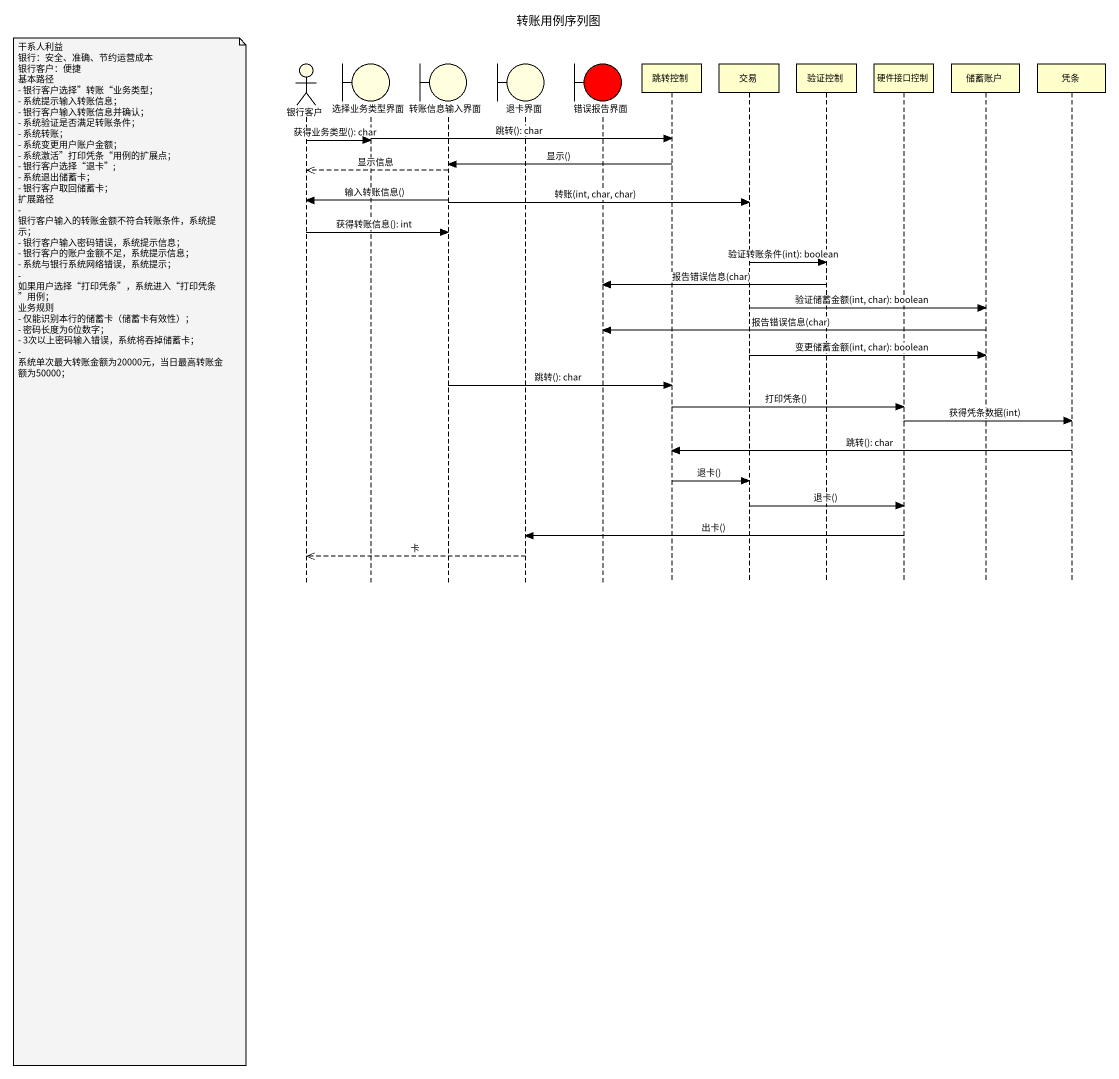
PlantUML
@startuml
title 转账用例序列图
hide footbox
actor 银行客户 #FFFFE0
boundary 选择业务类型界面 #FFFFE0
boundary 转账信息输入界面 #FFFFE0
boundary 退卡界面 #FFFFE0
boundary 错误报告界面 #FF0000
participant 跳转控制
participant 交易
participant 验证控制
participant 硬件接口控制
participant 储蓄账户
participant 凭条

选择业务类型界面 -> 跳转控制 : 跳转(): char
银行客户 -> 选择业务类型界面 : 获得业务类型(): char
跳转控制 -> 转账信息输入界面 : 显示()
转账信息输入界面 -->> 银行客户 : 显示信息
转账信息输入界面 -> 银行客户 : 输入转账信息()
转账信息输入界面 -> 交易 : 转账(int, char, char)
银行客户 -> 转账信息输入界面 : 获得转账信息(): int
交易 -> 验证控制 : 验证转账条件(int): boolean
验证控制 -> 错误报告界面 : 报告错误信息(char)
交易 -> 储蓄账户 : 验证储蓄金额(int, char): boolean
储蓄账户 -> 错误报告界面 : 报告错误信息(char)
交易 -> 储蓄账户 : 变更储蓄金额(int, char): boolean
转账信息输入界面 -> 跳转控制 : 跳转(): char
跳转控制 -> 硬件接口控制 : 打印凭条()
硬件接口控制 -> 凭条 : 获得凭条数据(int)
凭条 -> 跳转控制 : 跳转(): char
跳转控制 -> 交易 : 退卡()
交易 -> 硬件接口控制 : 退卡()
硬件接口控制 -> 退卡界面 : 出卡()
note left of 银行客户
  干系人利益
  银行：安全、准确、节约运营成本
  银行客户：便捷
  基本路径
  - 银行客户选择”转账“业务类型；
  - 系统提示输入转账信息；
  - 银行客户输入转账信息并确认；
  - 系统验证是否满足转账条件；
  - 系统转账；
  - 系统变更用户账户金额；
  - 系统激活”打印凭条“用例的扩展点；
  - 银行客户选择“退卡”;
  - 系统退出储蓄卡；
  - 银行客户取回储蓄卡；
  扩展路径
  - 银行客户输入的转账金额不符合转账条件，系统提示；
  - 银行客户输入密码错误，系统提示信息；
  - 银行客户的账户金额不足，系统提示信息；
  - 系统与银行系统网络错误，系统提示；
  - 如果用户选择“打印凭条”，系统进入“打印凭条”用例；
  业务规则
  - 仅能识别本行的储蓄卡（储蓄卡有效性）；
  - 密码长度为6位数字；
  - 3次以上密码输入错误，系统将吞掉储蓄卡；
  - 系统单次最大转账金额为20000元，当日最高转账金额为50000；
end note
退卡界面 -->> 银行客户 : 卡
@enduml
